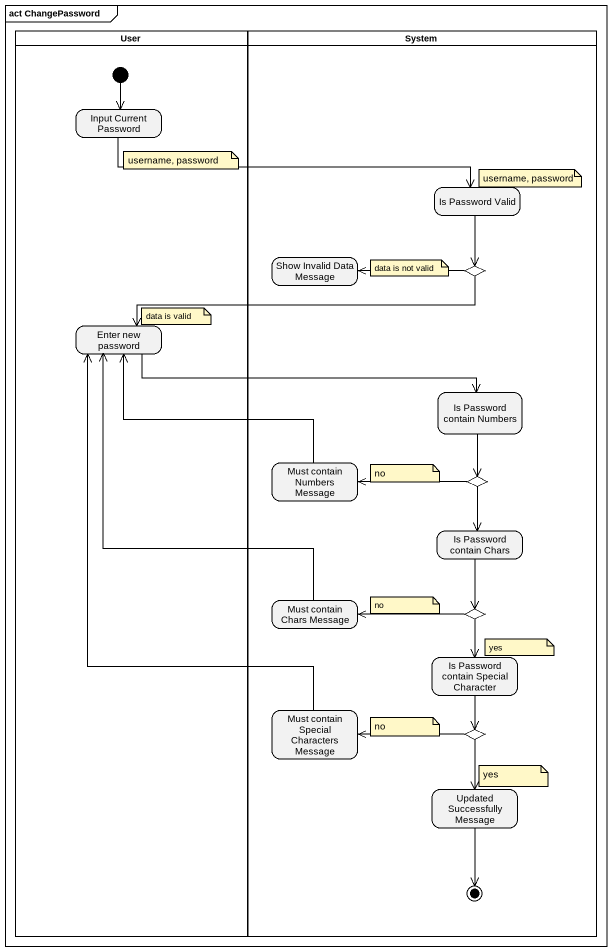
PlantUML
@startuml
mainframe act ChangePassword
hide empty description
state User <<partition>> {
  state "Input Current Password" as Input_Current_Password
  state "Enter new password" as Enter_new_password
  [*] --> Input_Current_Password
}
state System <<partition>> {
  state "Is Password Valid" as Is_Password_Valid
  state "Show Invalid Data Message" as Show_Invalid_Data_Message
  state choice1 <<choice>>
  state "Is Password contain Numbers" as Is_Password_contain_Numbers
  state "Must contain Numbers Message" as Must_contain_Numbers_Message
  state choice2 <<choice>>
  state "Is Password contain Chars" as Is_Password_contain_Chars
  state "Must contain Chars Message" as Must_contain_Chars_Message
  state choice3 <<choice>>
  state "Is Password contain Special Character" as Is_Password_contain_Special
  state "Must contain Special Characters Message" as Must_contain_Special
  state choice4 <<choice>>
  state "Updated Successfully Message" as Updated_Successfully_Message
  Updated_Successfully_Message --> [*]
}
Input_Current_Password -right-> Is_Password_Valid
Is_Password_Valid --> choice1
choice1 -left-> Show_Invalid_Data_Message
choice1 -left-> Enter_new_password
Enter_new_password -right-> Is_Password_contain_Numbers
Is_Password_contain_Numbers --> choice2
Must_contain_Numbers_Message -up-> Enter_new_password
choice2 -left-> Must_contain_Numbers_Message
choice2 --> Is_Password_contain_Chars
Is_Password_contain_Chars --> choice3
Must_contain_Chars_Message -up-> Enter_new_password
choice3 -left-> Must_contain_Chars_Message
choice3 --> Is_Password_contain_Special
Is_Password_contain_Special --> choice4
Must_contain_Special -up-> Enter_new_password
choice4 -left-> Must_contain_Special
choice4 --> Updated_Successfully_Message
note as N1
  username, password
end note
note as N2
  username, password
end note
note as N3
  data is not valid
end note
note as N4
  data is valid
end note
note as N5
  no
end note
note as N6
  no
end note
note as N7
  yes
end note
note as N8
  no
end note
note as N9
  yes
end note
@enduml
